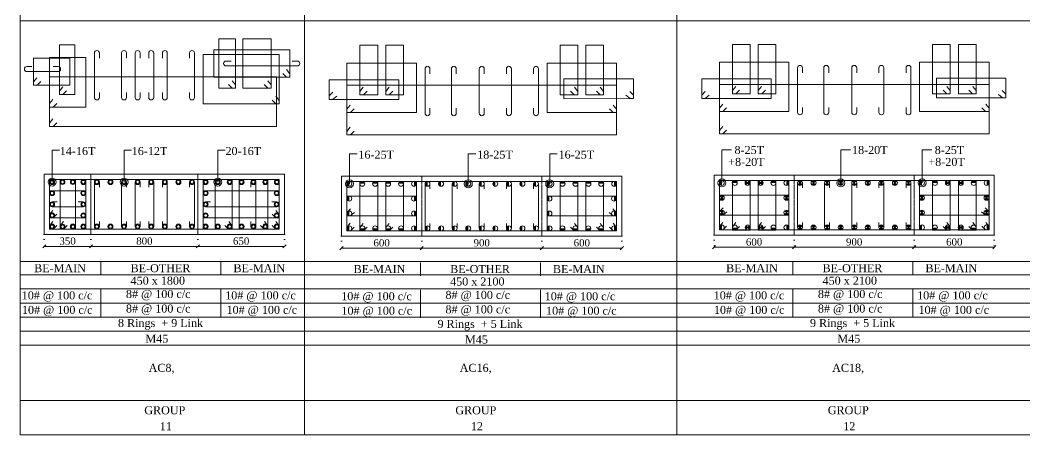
# Model space of a CAD drawing. Header units: millimetres. Extents: x 303 to 27724, y 300 to 68956.
# Drawn here: x 303 to 7832, y 300 to 3405 of the extents above; entities that cross this region are included whole.
import ezdxf

# ---------------------------------------------------------------- set-up
doc = ezdxf.new("R2010")
doc.units = ezdxf.units.MM
doc.linetypes.add('( Hidden )', pattern=[0.375, 0.25, -0.125])
doc.linetypes.add('DOT2', pattern=[0.125, 0, -0.125])
doc.layers.get('Defpoints').update_dxf_attribs({"lineweight": 0})
for name, color, linetype, lineweight in [('S-COL. STEEL DIA', 1, 'Continuous', 9), ('S-DIM FOOTING', 7, 'Continuous', 0), ('S-SECTION', 5, 'Continuous', 0), ('S-SECTION MARK', 7, 'Continuous', 0), ('S-SHEET', 7, 'Continuous', 0), ('S-STEEL', 1, 'Continuous', 9), ('S-STEEL-1', 1, 'Continuous', 0), ('S-STEEL-1 C.S.', 106, 'Continuous', 0), ('S-TEXT', 7, 'Continuous', 0)]:
    doc.layers.add(name, color=color, linetype=linetype, lineweight=lineweight)
doc.styles.add('AR', font='ARIALUNI.TTF', dxfattribs={"width": 0.8})
doc.styles.add('S-ROMANS', font='times.ttf')
doc.styles.add('TEXT', font='times.ttf')
doc.dimstyles.new('100', dxfattribs={"dimtxt": 180, "dimasz": 80, "dimexe": 0.18, "dimexo": 0.0625, "dimgap": 1, "dimtad": 1, "dimdec": 0, "dimzin": 0, "dimdsep": 46, "dimtxsty": 'AR', "dimblk": 'DOT', "dimcen": 0.09, "dimse1": 1, "dimse2": 1, "dimclrd": 50, "dimclrt": 256, "dimadec": 0, "dimazin": 0, "dimtfac": 1, "dimtdec": 0, "dimtix": 1, "dimtofl": 0, "dimtmove": 2, "dimatfit": 0, "dimfxl": 1, "dimtolj": 1, "dimtzin": 0, "dimlwd": -1, "dimarcsym": 0})
doc.dimstyles.new('SETU', dxfattribs={"dimtxt": 230, "dimasz": 0.2, "dimexe": 0.1, "dimexo": 0.1, "dimgap": 0.05, "dimtad": 1, "dimdec": 0, "dimzin": 0, "dimdsep": 46, "dimtxsty": 'TEXT', "dimblk": 'OBLIQUE', "dimcen": 0.09, "dimdle": 0.1, "dimclrd": 4, "dimclre": 256, "dimclrt": 256, "dimadec": 1, "dimazin": 0, "dimtfac": 1, "dimtdec": 0, "dimtix": 1, "dimtofl": 0, "dimtmove": 2, "dimatfit": 0, "dimfxl": 1, "dimtolj": 1, "dimtzin": 0, "dimlwd": -1, "dimlwe": -1, "dimarcsym": 1})

# ---------------------------------------------------------------- blocks, each defined once
blk = doc.blocks.new('_Oblique')
at = {"color": 0, "linetype": 'ByBlock', "lineweight": -2}
blk.add_line((-0.5, -0.5), (0.5, 0.5), dxfattribs=at)
blk = doc.blocks.new('*D869')
at = {"layer": 'Defpoints', "color": 0}
for p in [(-2512.4, 289.7), (-1912.4, 289.7), (-1912.4, 199.8)]:
    blk.add_point(p, dxfattribs=at)
at = {"layer": 'S-DIM FOOTING', "linetype": 'DOT2', "ltscale": 300}
for p, q in [((-2512.4, 289.6), (-2512.4, 199.7)), ((-1912.4, 289.6), (-1912.4, 199.7))]:
    blk.add_line(p, q, dxfattribs=at)
at = {"layer": 'S-DIM FOOTING', "ltscale": 300}
blk.add_line((-2512.5, 199.8), (-1912.3, 199.8), dxfattribs=at)
at = {"layer": 'S-DIM FOOTING', "linetype": 'ByBlock', "xscale": 24, "yscale": 24, "zscale": 24}
for p, rotation in [((-2512.4, 199.8), 180), ((-1912.4, 199.8), 360)]:
    blk.add_blockref('_Oblique', p, dxfattribs=dict(at, rotation=rotation))
at = {"layer": 'S-DIM FOOTING', "insert": (-2212.4, 239.3), "char_height": 54, "attachment_point": 5, "style": 'TEXT'}
blk.add_mtext('\\A1;600', dxfattribs=at)
blk = doc.blocks.new('*D870')
at = {"layer": 'Defpoints', "color": 0}
for p in [(-1912.4, 289.7), (-1012.4, 289.7), (-1012.4, 199.8)]:
    blk.add_point(p, dxfattribs=at)
at = {"layer": 'S-DIM FOOTING', "linetype": 'DOT2', "ltscale": 300}
for p, q in [((-1912.4, 289.6), (-1912.4, 199.7)), ((-1012.4, 289.6), (-1012.4, 199.7))]:
    blk.add_line(p, q, dxfattribs=at)
at = {"layer": 'S-DIM FOOTING', "ltscale": 300}
blk.add_line((-1912.5, 199.8), (-1012.3, 199.8), dxfattribs=at)
at = {"layer": 'S-DIM FOOTING', "linetype": 'ByBlock', "xscale": 24, "yscale": 24, "zscale": 24}
for p, rotation in [((-1912.4, 199.8), 180), ((-1012.4, 199.8), 360)]:
    blk.add_blockref('_Oblique', p, dxfattribs=dict(at, rotation=rotation))
at = {"layer": 'S-DIM FOOTING', "insert": (-1462.4, 239.4), "char_height": 54, "attachment_point": 5, "style": 'TEXT'}
blk.add_mtext('\\A1;900', dxfattribs=at)
blk = doc.blocks.new('*D871')
at = {"layer": 'Defpoints', "color": 0}
for p in [(-1012.4, 289.7), (-412.4, 289.7), (-412.4, 199.8)]:
    blk.add_point(p, dxfattribs=at)
at = {"layer": 'S-DIM FOOTING', "linetype": 'DOT2', "ltscale": 300}
for p, q in [((-1012.4, 289.6), (-1012.4, 199.7)), ((-412.4, 289.6), (-412.4, 199.7))]:
    blk.add_line(p, q, dxfattribs=at)
at = {"layer": 'S-DIM FOOTING', "ltscale": 300}
blk.add_line((-1012.5, 199.8), (-412.3, 199.8), dxfattribs=at)
at = {"layer": 'S-DIM FOOTING', "linetype": 'ByBlock', "xscale": 24, "yscale": 24, "zscale": 24}
for p, rotation in [((-1012.4, 199.8), 180), ((-412.4, 199.8), 360)]:
    blk.add_blockref('_Oblique', p, dxfattribs=dict(at, rotation=rotation))
at = {"layer": 'S-DIM FOOTING', "insert": (-712.4, 239.3), "char_height": 54, "attachment_point": 5, "style": 'TEXT'}
blk.add_mtext('\\A1;600', dxfattribs=at)
blk = doc.blocks.new('*U17')
at = {"layer": 'S-COL. STEEL DIA'}
h = blk.add_hatch(color=256, dxfattribs=at)
h.dxf.hatch_style = 1
h.paths.add_polyline_path([(0, 18.5, 0.414214), (-18.5, 0, 0.414214), (0, -18.5)])
at = {"layer": 'S-COL. STEEL DIA', "lineweight": 5}
blk.add_circle((0, 0), 18.5, dxfattribs=at)
blk = doc.blocks.new('_Dot')
at = {"linetype": 'ByBlock', "lineweight": -2}
blk.add_line((-0.5, 0), (-1, 0), dxfattribs=at)
at = {"linetype": 'ByBlock', "const_width": 0.5}
blk.add_lwpolyline([(-0.25, 0, 1), (0.25, 0, 1)], format="xyb", close=True, dxfattribs=at)
blk = doc.blocks.new('*D880')
at = {"layer": 'Defpoints', "color": 0}
for p in [(1834403.4, 621831.4), (1835003.4, 621831.4), (1835003.4, 621741.6)]:
    blk.add_point(p, dxfattribs=at)
at = {"layer": 'S-DIM FOOTING', "linetype": 'DOT2', "ltscale": 300}
for p, q in [((1834403.4, 621831.3), (1834403.4, 621741.4)), ((1835003.4, 621831.3), (1835003.4, 621741.4))]:
    blk.add_line(p, q, dxfattribs=at)
at = {"layer": 'S-DIM FOOTING', "ltscale": 300}
blk.add_line((1834403.3, 621741.6), (1835003.5, 621741.6), dxfattribs=at)
at = {"layer": 'S-DIM FOOTING', "linetype": 'ByBlock', "xscale": 24, "yscale": 24, "zscale": 24, "rotation": 180}
blk.add_blockref('_Oblique', (1834403.4, 621741.6), dxfattribs=at)
at = {"layer": 'S-DIM FOOTING', "linetype": 'ByBlock', "xscale": 24, "yscale": 24, "zscale": 24}
blk.add_blockref('_Oblique', (1835003.4, 621741.6), dxfattribs=at)
at = {"layer": 'S-DIM FOOTING', "insert": (1834703.4, 621781), "char_height": 54, "attachment_point": 5, "style": 'TEXT'}
blk.add_mtext('\\A1;600', dxfattribs=at)
blk = doc.blocks.new('*D881')
at = {"layer": 'Defpoints', "color": 0}
for p in [(1835003.4, 621831.4), (1835903.4, 621831.4), (1835903.4, 621741.6)]:
    blk.add_point(p, dxfattribs=at)
at = {"layer": 'S-DIM FOOTING', "linetype": 'DOT2', "ltscale": 300}
for p, q in [((1835003.4, 621831.3), (1835003.4, 621741.4)), ((1835903.4, 621831.3), (1835903.4, 621741.4))]:
    blk.add_line(p, q, dxfattribs=at)
at = {"layer": 'S-DIM FOOTING', "ltscale": 300}
blk.add_line((1835003.3, 621741.6), (1835903.5, 621741.6), dxfattribs=at)
at = {"layer": 'S-DIM FOOTING', "linetype": 'ByBlock', "xscale": 24, "yscale": 24, "zscale": 24, "rotation": 180}
blk.add_blockref('_Oblique', (1835003.4, 621741.6), dxfattribs=at)
at = {"layer": 'S-DIM FOOTING', "linetype": 'ByBlock', "xscale": 24, "yscale": 24, "zscale": 24}
blk.add_blockref('_Oblique', (1835903.4, 621741.6), dxfattribs=at)
at = {"layer": 'S-DIM FOOTING', "insert": (1835453.4, 621781.1), "char_height": 54, "attachment_point": 5, "style": 'TEXT'}
blk.add_mtext('\\A1;900', dxfattribs=at)
blk = doc.blocks.new('*D882')
at = {"layer": 'Defpoints', "color": 0}
for p in [(1835903.4, 621831.4), (1836503.4, 621831.4), (1836503.4, 621741.6)]:
    blk.add_point(p, dxfattribs=at)
at = {"layer": 'S-DIM FOOTING', "linetype": 'DOT2', "ltscale": 300}
for p, q in [((1835903.4, 621831.3), (1835903.4, 621741.4)), ((1836503.4, 621831.3), (1836503.4, 621741.4))]:
    blk.add_line(p, q, dxfattribs=at)
at = {"layer": 'S-DIM FOOTING', "ltscale": 300}
blk.add_line((1835903.3, 621741.6), (1836503.5, 621741.6), dxfattribs=at)
at = {"layer": 'S-DIM FOOTING', "linetype": 'ByBlock', "xscale": 24, "yscale": 24, "zscale": 24, "rotation": 180}
blk.add_blockref('_Oblique', (1835903.4, 621741.6), dxfattribs=at)
at = {"layer": 'S-DIM FOOTING', "linetype": 'ByBlock', "xscale": 24, "yscale": 24, "zscale": 24}
blk.add_blockref('_Oblique', (1836503.4, 621741.6), dxfattribs=at)
at = {"layer": 'S-DIM FOOTING', "insert": (1836203.4, 621781), "char_height": 54, "attachment_point": 5, "style": 'TEXT'}
blk.add_mtext('\\A1;600', dxfattribs=at)
blk = doc.blocks.new('*U18')
at = {"layer": 'S-COL. STEEL DIA'}
h = blk.add_hatch(color=256, dxfattribs=at)
h.dxf.hatch_style = 1
h.paths.add_polyline_path([(0, 0), (0, -18.5, 0.198912), (13, -13)])
h.paths.add_polyline_path([(0, 0), (-13, -13, 0.198912), (0, -18.5)])
h.paths.add_polyline_path([(0, 18.5, 0.198912), (-13, 13), (0, 0)])
h.paths.add_polyline_path([(13, 13, 0.198912), (0, 18.5), (0, 0)])
at = {"layer": 'S-COL. STEEL DIA', "lineweight": 5}
for p, q in [((-13, 13), (13, -13)), ((13, 13), (-13, -13))]:
    blk.add_line(p, q, dxfattribs=at)
blk.add_circle((0, 0), 18.5, dxfattribs=at)
blk = doc.blocks.new('*U4')
at = {"layer": 'S-COL. STEEL DIA'}
h = blk.add_hatch(color=256, dxfattribs=at)
h.dxf.hatch_style = 1
h.paths.add_polyline_path([(-18.5, 0, 1), (18.5, 0, 1)])
h.paths.add_polyline_path([(13, 0, -1), (-13, 0, -1)], flags=16)
at = {"layer": 'S-COL. STEEL DIA', "lineweight": 5}
for radius in [18.5, 13]:
    blk.add_circle((0, 0), radius, dxfattribs=at)
blk = doc.blocks.new('*D2433')
at = {"layer": 'Defpoints', "color": 0}
for p in [(484.2, 1800.9), (834.2, 1800.9), (834.2, 1711)]:
    blk.add_point(p, dxfattribs=at)
at = {"layer": 'S-DIM FOOTING', "linetype": 'DOT2', "ltscale": 300}
for p, q in [((484.2, 1800.8), (484.2, 1710.9)), ((834.2, 1800.8), (834.2, 1710.9))]:
    blk.add_line(p, q, dxfattribs=at)
at = {"layer": 'S-DIM FOOTING', "ltscale": 300}
blk.add_line((484.1, 1711), (834.3, 1711), dxfattribs=at)
at = {"layer": 'S-DIM FOOTING', "linetype": 'ByBlock', "xscale": 24, "yscale": 24, "zscale": 24, "rotation": 180}
blk.add_blockref('_Oblique', (484.2, 1711), dxfattribs=at)
at = {"layer": 'S-DIM FOOTING', "linetype": 'ByBlock', "xscale": 24, "yscale": 24, "zscale": 24}
blk.add_blockref('_Oblique', (834.2, 1711), dxfattribs=at)
at = {"layer": 'S-DIM FOOTING', "insert": (659.2, 1750.5), "char_height": 54, "attachment_point": 5, "style": 'TEXT'}
blk.add_mtext('\\A1;350', dxfattribs=at)
blk = doc.blocks.new('*D2434')
at = {"layer": 'Defpoints', "color": 0}
for p in [(834.2, 1800.9), (1634.2, 1800.9), (1634.2, 1711)]:
    blk.add_point(p, dxfattribs=at)
at = {"layer": 'S-DIM FOOTING', "linetype": 'DOT2', "ltscale": 300}
for p, q in [((834.2, 1800.8), (834.2, 1710.9)), ((1634.2, 1800.8), (1634.2, 1710.9))]:
    blk.add_line(p, q, dxfattribs=at)
at = {"layer": 'S-DIM FOOTING', "ltscale": 300}
blk.add_line((834.1, 1711), (1634.3, 1711), dxfattribs=at)
at = {"layer": 'S-DIM FOOTING', "linetype": 'ByBlock', "xscale": 24, "yscale": 24, "zscale": 24, "rotation": 180}
blk.add_blockref('_Oblique', (834.2, 1711), dxfattribs=at)
at = {"layer": 'S-DIM FOOTING', "linetype": 'ByBlock', "xscale": 24, "yscale": 24, "zscale": 24}
blk.add_blockref('_Oblique', (1634.2, 1711), dxfattribs=at)
at = {"layer": 'S-DIM FOOTING', "insert": (1234.2, 1750.5), "char_height": 54, "attachment_point": 5, "style": 'TEXT'}
blk.add_mtext('\\A1;800', dxfattribs=at)
blk = doc.blocks.new('*D2435')
at = {"layer": 'Defpoints', "color": 0}
for p in [(1634.2, 1800.9), (2284.2, 1800.9), (2284.2, 1711)]:
    blk.add_point(p, dxfattribs=at)
at = {"layer": 'S-DIM FOOTING', "linetype": 'DOT2', "ltscale": 300}
for p, q in [((1634.2, 1800.8), (1634.2, 1710.9)), ((2284.2, 1800.8), (2284.2, 1710.9))]:
    blk.add_line(p, q, dxfattribs=at)
at = {"layer": 'S-DIM FOOTING', "ltscale": 300}
blk.add_line((1634.1, 1711), (2284.3, 1711), dxfattribs=at)
at = {"layer": 'S-DIM FOOTING', "linetype": 'ByBlock', "xscale": 24, "yscale": 24, "zscale": 24, "rotation": 180}
blk.add_blockref('_Oblique', (1634.2, 1711), dxfattribs=at)
at = {"layer": 'S-DIM FOOTING', "linetype": 'ByBlock', "xscale": 24, "yscale": 24, "zscale": 24}
blk.add_blockref('_Oblique', (2284.2, 1711), dxfattribs=at)
at = {"layer": 'S-DIM FOOTING', "insert": (1959.2, 1750.5), "char_height": 54, "attachment_point": 5, "style": 'TEXT'}
blk.add_mtext('\\A1;650', dxfattribs=at)
blk = doc.blocks.new('*U6')
at = {"layer": 'S-COL. STEEL DIA', "lineweight": 5}
for radius in [18.5, 13, 13]:
    blk.add_circle((0, 0), radius, dxfattribs=at)
blk = doc.blocks.new('A$C410d432c')
at = {"layer": 'S-SECTION', "elevation": 2.2}
blk.add_lwpolyline([(-412.4, 289.7), (-412.4, 739.7), (-2512.4, 739.7), (-2512.4, 289.7)], close=True, dxfattribs=at)
at = {"layer": 'S-SHEET'}
for p, q in [((-1922.1, 93.1, 1.3), (-1922.1, -6.5, 1.3)), ((-1022.1, 93.1, 1.3), (-1022.1, -6.5, 1.3)), ((-1922.1, -111.7, 1.3), (-1922.1, -323, 1.3)), ((-1022.1, -111.7, 1.3), (-1022.1, -323, 1.3))]:
    blk.add_line(p, q, dxfattribs=at)
at = {"layer": 'S-STEEL', "color": 3, "elevation": 1.9}
for points in [[(-1850, 1505), (-1850, 1542.7, 1), (-1886.9, 1542.7), (-1886.9, 1209.6, 1), (-1850, 1209.6), (-1850, 1246.9)], [(-1653.2, 1505), (-1653.2, 1542.7, 1), (-1690.1, 1542.7), (-1690.1, 1209.6, 1), (-1653.2, 1209.6), (-1653.2, 1246.9)], [(-1443.6, 1505), (-1443.6, 1542.7, 1), (-1480.5, 1542.7), (-1480.5, 1209.6, 1), (-1443.6, 1209.6), (-1443.6, 1246.9)], [(-1277.3, 1505), (-1277.3, 1542.7, -1), (-1240.4, 1542.7), (-1240.4, 1209.6, -1), (-1277.3, 1209.6), (-1277.3, 1246.9)], [(-1074, 1505), (-1074, 1542.7, -1), (-1037.1, 1542.7), (-1037.1, 1209.6, -1), (-1074, 1209.6), (-1074, 1246.9)], [(-1850, 643.5), (-1850, 681.2, 1), (-1886.9, 681.2), (-1886.9, 348.1, 1), (-1850, 348.1), (-1850, 385.4)], [(-1646.8, 643.5), (-1646.8, 681.2, 1), (-1683.7, 681.2), (-1683.7, 348.1, 1), (-1646.8, 348.1), (-1646.8, 385.4)], [(-1443.6, 643.5), (-1443.6, 681.2, 1), (-1480.5, 681.2), (-1480.5, 348.1, 1), (-1443.6, 348.1), (-1443.6, 385.4)], [(-1277.3, 643.5), (-1277.3, 681.2, -1), (-1240.4, 681.2), (-1240.4, 348.1, -1), (-1277.3, 348.1), (-1277.3, 385.4)], [(-1074, 643.5), (-1074, 681.2, -1), (-1037.1, 681.2), (-1037.1, 348.1, -1), (-1074, 348.1), (-1074, 385.4)]]:
    blk.add_lwpolyline(points, format="xyb", dxfattribs=at)
at = {"layer": 'S-STEEL', "color": 1, "elevation": 2.2}
for points in [[(-2418.9, 1076), (-2446.4, 1048.7), (-2472.4, 1048.7), (-2472.4, 1418.7), (-451.6, 1418.7), (-451.6, 1048.7), (-2472.4, 1048.7), (-2472.4, 1073.7), (-2447.2, 1104.6)], [(-2418.9, 357), (-2446.4, 329.7), (-2472.4, 329.7), (-2472.4, 699.7), (-451.6, 699.7), (-451.6, 329.7), (-2472.4, 329.7), (-2472.4, 354.7), (-2447.2, 385.6)]]:
    blk.add_lwpolyline(points, dxfattribs=at)
at = {"layer": 'S-STEEL-1', "color": 41, "elevation": 1.9}
for points in [[(-2321.3, 1375.3), (-2348.9, 1348), (-2374.9, 1348), (-2374.9, 1718.5), (-2242.1, 1718.3), (-2242.1, 1347.7), (-2374.9, 1348), (-2374.9, 1373), (-2349.7, 1403.9)], [(-2127.8, 1375.3), (-2155.3, 1348), (-2181.3, 1348), (-2181.3, 1718.5), (-2048.6, 1718.3), (-2048.6, 1347.7), (-2181.3, 1348), (-2181.3, 1373), (-2156.1, 1403.9)], [(-796.3, 1375.3), (-768.8, 1348), (-742.8, 1348), (-742.8, 1718.5), (-875.5, 1718.3), (-875.5, 1347.7), (-742.8, 1348), (-742.8, 1373), (-767.9, 1403.9)], [(-602.7, 1375.3), (-575.2, 1348), (-549.2, 1348), (-549.2, 1718.5), (-682, 1718.3), (-682, 1347.7), (-549.2, 1348), (-549.2, 1373), (-574.4, 1403.9)], [(-2577.8, 1366.3), (-2605.2, 1338.8), (-2605.2, 1312.7), (-2084.4, 1312.7), (-2084.4, 1460.7), (-2605.2, 1460.8), (-2605.2, 1312.7), (-2580.1, 1312.7), (-2549.3, 1337.9)], [(-352.8, 1372.3), (-325.5, 1344.8), (-325.5, 1318.8), (-846.2, 1318.7), (-846.2, 1466.7), (-325.5, 1466.8), (-325.5, 1318.8), (-350.5, 1318.8), (-381.4, 1344)], [(-2321.3, 356.2), (-2348.9, 328.9), (-2374.9, 328.9), (-2374.9, 699.4), (-2242.1, 699.2), (-2242.1, 328.6), (-2374.9, 328.9), (-2374.9, 353.9), (-2349.7, 384.8)], [(-2127.8, 356.2), (-2155.3, 328.9), (-2181.3, 328.9), (-2181.3, 699.4), (-2048.6, 699.2), (-2048.6, 328.6), (-2181.3, 328.9), (-2181.3, 353.9), (-2156.1, 384.8)], [(-796.3, 356.2), (-768.8, 328.9), (-742.8, 328.9), (-742.8, 699.4), (-875.5, 699.2), (-875.5, 328.6), (-742.8, 328.9), (-742.8, 353.9), (-767.9, 384.8)], [(-602.7, 356.2), (-575.2, 328.9), (-549.2, 328.9), (-549.2, 699.4), (-682, 699.2), (-682, 328.6), (-549.2, 328.9), (-549.2, 353.9), (-574.4, 384.8)], [(-2445.1, 494.3), (-2472.4, 466.8), (-2472.4, 440.8), (-1951.6, 440.7), (-1951.6, 588.7), (-2472.4, 588.8), (-2472.4, 440.8), (-2447.4, 440.8), (-2416.5, 466)], [(-479.8, 494.3), (-452.5, 466.8), (-452.5, 440.8), (-973.2, 440.7), (-973.2, 588.7), (-452.5, 588.8), (-452.5, 440.8), (-477.5, 440.8), (-508.4, 466)]]:
    blk.add_lwpolyline(points, dxfattribs=at)
at = {"layer": 'S-STEEL-1', "color": 6, "elevation": 1.9}
for points in [[(-2418.9, 1242.6), (-2446.4, 1215.3), (-2472.4, 1215.3), (-2472.4, 1585.3), (-1951.6, 1585.3), (-1951.6, 1215.3), (-2472.4, 1215.3), (-2472.4, 1240.3), (-2447.3, 1271.2)], [(-505.2, 1242.6), (-477.6, 1215.3), (-451.6, 1215.3), (-451.6, 1585.3), (-972.4, 1585.3), (-972.4, 1215.3), (-451.6, 1215.3), (-451.6, 1240.3), (-476.8, 1271.2)], [(-2418.9, 357), (-2446.4, 329.7), (-2472.4, 329.7), (-2472.4, 699.7), (-1951.6, 699.7), (-1951.6, 329.7), (-2472.4, 329.7), (-2472.4, 354.7), (-2447.3, 385.6)], [(-505.2, 357), (-477.6, 329.7), (-451.6, 329.7), (-451.6, 699.7), (-972.4, 699.7), (-972.4, 329.7), (-451.6, 329.7), (-451.6, 354.7), (-476.8, 385.6)]]:
    blk.add_lwpolyline(points, dxfattribs=at)
at = {"layer": 'S-STEEL-1 C.S.', "color": 8, "linetype": '( Hidden )'}
for p, q in [((-1912.4, 289.7, 2.2), (-1912.4, 739.7, 2.2)), ((-1012.4, 289.7, 1.9), (-1012.4, 739.7, 1.9))]:
    blk.add_line(p, q, dxfattribs=at).dxf.unprotected_set("ltscale", 0)
at = {"layer": 'S-COL. STEEL DIA', "xscale": -1}
for p, rotation in [((-2454, 681.2, 1.9), 180), ((-2261.1, 681.2, 1.9), 90.19403361430281), ((-2067.5, 681.2, 1.9), 90.19403361430281), ((-1868.5, 681.2, 1.9), 180), ((-1766.9, 681.2, 1.9), 180), ((-1665.3, 681.2, 1.9), 180), ((-1563.6, 681.2, 1.9), 180), ((-1462, 681.2, 1.9), 180), ((-1360.4, 681.2, 1.9), 180), ((-1258.8, 681.2, 1.9), 180), ((-1157.2, 681.2, 1.9), 180), ((-1055.6, 681.2, 1.9), 180), ((-954, 681.2, 1.9), 180), ((-760.4, 681.2, 1.9), 89.80596638569702), ((-566.9, 681.2, 1.9), 89.80596638569702), ((-2356.4, 347.4, 1.9), 270.1940336143028), ((-2162.9, 347.4, 1.9), 270.1940336143028), ((-857.4, 347.4, 1.9), 269.8059663856972), ((-663.8, 347.4, 1.9), 269.8059663856972)]:
    blk.add_blockref('*U17', p, dxfattribs=dict(at, rotation=rotation))
at = {"layer": 'S-COL. STEEL DIA'}
for p, rotation in [((-2357.2, 681.2, 1.9), 270.194033614303), ((-2163.7, 681.2, 1.9), 270.194033614303), ((-1970.1, 681.2, 1.9), 180), ((-856.6, 681.2, 1.9), 269.8059663856972), ((-663, 681.2, 1.9), 269.8059663856972), ((-470.1, 681.2, 1.9), 180), ((-2260.3, 347.4, 1.9), 90.19403361430281), ((-2066.7, 347.4, 1.9), 90.19403361430281), ((-761.2, 347.4, 1.9), 89.80596638569716), ((-567.7, 347.4, 1.9), 89.80596638569716)]:
    blk.add_blockref('*U17', p, dxfattribs=dict(at, rotation=rotation))
for p in [(-2454, 570.2, 1.9), (-954.8, 570.2, 1.9), (-2454, 459.2, 1.9), (-954.8, 459.2, 1.9), (-2454, 348.1, 1.9), (-1868.5, 348.1, 1.9), (-1766.9, 348.1, 1.9), (-1665.3, 348.1, 1.9), (-1563.6, 348.1, 1.9), (-1462, 348.1, 1.9), (-1360.4, 348.1, 1.9), (-1258.8, 348.1, 1.9), (-1157.2, 348.1, 1.9), (-1055.6, 348.1, 1.9), (-954, 348.1, 1.9)]:
    blk.add_blockref('*U17', p, dxfattribs=at)
at = {"layer": 'S-COL. STEEL DIA', "xscale": -1}
for p in [(-1970.1, 570.2, 1.9), (-470.9, 570.2, 1.9), (-1970.1, 459.2, 1.9), (-470.9, 459.2, 1.9), (-1970.1, 348.1, 1.9), (-470.1, 348.1, 1.9)]:
    blk.add_blockref('*U17', p, dxfattribs=at)
at = {"layer": 'S-TEXT', "color": 7, "style": 'TEXT'}
for s, p in [('16-25T', (-2386.7, 870, 1.9)), ('18-25T', (-1496.3, 870, 1.9)), ('16-25T', (-886.7, 870, 1.9))]:
    blk.add_text(s, height=60, dxfattribs=at).set_placement(p)
at = {"layer": 'S-TEXT', "style": 'S-ROMANS'}
for s, p in [('BE-MAIN ', (-2422, 13.3, 1.3)), ('BE-OTHER', (-1699, 13.3, 1.3)), ('BE-MAIN ', (-928.5, 13.3, 1.3)), ('450 x 2100', (-1699.3, -80, 1.3)), ('10# @ 100 c/c', (-2515, -190.2, 1.3)), ('8# @ 100 c/c', (-1734, -180.2, 1.3)), ('10# @ 100 c/c', (-990.5, -190.2, 1.3)), ('10# @ 100 c/c', (-2513.5, -298.8, 1.3)), ('8# @ 100 c/c', (-1734, -288.8, 1.3)), ('10# @ 100 c/c', (-980.5, -298.8, 1.3)), ('9 Rings  + 5 Link', (-1793.8, -397.3, 1.3)), ('M45', (-1587.9, -514.1, 1.3))]:
    blk.add_text(s, height=60, dxfattribs=at).set_placement(p)
at = {"layer": 'S-DIM FOOTING', "ltscale": 300}
for base, p1, p2, picture, middle in [((-1912.4, 199.8, 1.9), (-2512.4, 289.7, 2.2), (-1912.4, 289.7, 2.2), '*D869', (-2212.4, 239.3, 1.9)), ((-1012.4, 199.8, 1.9), (-1912.4, 289.7, 2.2), (-1012.4, 289.7, 1.9), '*D870', (-1462.4, 239.4, 1.9)), ((-412.4, 199.8, 1.5), (-1012.4, 289.7, 1.9), (-412.4, 289.7, 2.2), '*D871', (-712.4, 239.3, 1.5))]:
    dim = blk.add_linear_dim(base=base, p1=p1, p2=p2, angle=180, dimstyle='SETU', override={"dimscale": 1.2, "dimtxt": 45, "dimasz": 20, "dimgap": 10, "dimblk1": 'Oblique', "dimblk2": 'Oblique', "dimsah": 1, "dimclrd": 256, "dimarcsym": 1}, dxfattribs=at)
    dim.commit()
    dim.dimension.update_dxf_attribs({"geometry": picture, "text_midpoint": middle})
at = {"layer": 'S-SECTION MARK'}
for points in [[(-2453.2, 681.2, 2.2), (-2453.2, 905.8, 2.2), (-2396.8, 905.8, 2.2)], [(-1562.9, 681.2, 2.2), (-1562.9, 905.8, 2.2), (-1506.4, 905.8, 2.2)], [(-953.2, 681.2, 2.2), (-953.2, 905.8, 2.2), (-896.8, 905.8, 2.2)]]:
    blk.add_leader(points, dimstyle='100', override={"dimasz": 60, "dimtad": 0, "dimclrd": 256, "dimldrblk": 'DotBlank', "dimfxl": 50, "dimfxlon": 1, "dimarcsym": 1}, dxfattribs=at)
blk = doc.blocks.new('22')
at = {"layer": 'S-SECTION', "elevation": 0.9}
blk.add_lwpolyline([(1836503.4, 621831.4), (1836503.4, 622281.4), (1834403.4, 622281.4), (1834403.4, 621831.4)], close=True, dxfattribs=at)
at = {"layer": 'S-SHEET'}
for p, q in [((1834993.8, 621634.8, 0), (1834993.8, 621535.3, 0)), ((1835893.8, 621634.8, 0), (1835893.8, 621535.3, 0)), ((1834993.8, 621430, 0), (1834993.8, 621218.7, 0)), ((1835893.8, 621430, 0), (1835893.8, 621218.7, 0))]:
    blk.add_line(p, q, dxfattribs=at)
at = {"layer": 'S-STEEL', "color": 3, "elevation": 0.5}
for points in [[(1835065.8, 623046.8), (1835065.8, 623084.5, 1), (1835028.9, 623084.5), (1835028.9, 622751.4, 1), (1835065.8, 622751.4), (1835065.8, 622788.6)], [(1835262.6, 623046.8), (1835262.6, 623084.5, 1), (1835225.7, 623084.5), (1835225.7, 622751.4, 1), (1835262.6, 622751.4), (1835262.6, 622788.6)], [(1835472.3, 623046.8), (1835472.3, 623084.5, 1), (1835435.4, 623084.5), (1835435.4, 622751.4, 1), (1835472.3, 622751.4), (1835472.3, 622788.6)], [(1835638.6, 623046.8), (1835638.6, 623084.5, -1), (1835675.5, 623084.5), (1835675.5, 622751.4, -1), (1835638.6, 622751.4), (1835638.6, 622788.6)], [(1835841.8, 623046.8), (1835841.8, 623084.5, -1), (1835878.7, 623084.5), (1835878.7, 622751.4, -1), (1835841.8, 622751.4), (1835841.8, 622788.6)], [(1835065.8, 622185.3), (1835065.8, 622223, 1), (1835028.9, 622223), (1835028.9, 621889.9, 1), (1835065.8, 621889.9), (1835065.8, 621927.1)], [(1835269, 622185.3), (1835269, 622223, 1), (1835232.1, 622223), (1835232.1, 621889.9, 1), (1835269, 621889.9), (1835269, 621927.1)], [(1835472.3, 622185.3), (1835472.3, 622223, 1), (1835435.4, 622223), (1835435.4, 621889.9, 1), (1835472.3, 621889.9), (1835472.3, 621927.1)], [(1835638.6, 622185.3), (1835638.6, 622223, -1), (1835675.5, 622223), (1835675.5, 621889.9, -1), (1835638.6, 621889.9), (1835638.6, 621927.1)], [(1835841.8, 622185.3), (1835841.8, 622223, -1), (1835878.7, 622223), (1835878.7, 621889.9, -1), (1835841.8, 621889.9), (1835841.8, 621927.1)]]:
    blk.add_lwpolyline(points, format="xyb", dxfattribs=at)
at = {"layer": 'S-STEEL', "color": 1, "elevation": 0.9}
for points in [[(1834497, 622617.7), (1834469.4, 622590.4), (1834443.4, 622590.4), (1834443.4, 622960.4), (1836464.2, 622960.4), (1836464.2, 622590.4), (1834443.4, 622590.4), (1834443.4, 622615.4), (1834468.6, 622646.3)], [(1834497, 621898.7), (1834469.4, 621871.4), (1834443.4, 621871.4), (1834443.4, 622241.4), (1836464.2, 622241.4), (1836464.2, 621871.4), (1834443.4, 621871.4), (1834443.4, 621896.4), (1834468.6, 621927.3)]]:
    blk.add_lwpolyline(points, dxfattribs=at)
at = {"layer": 'S-STEEL-1', "color": 41, "elevation": 0.5}
for points in [[(1834594.5, 622917), (1834567, 622889.7), (1834541, 622889.7), (1834541, 623260.3), (1834673.7, 623260), (1834673.7, 622889.5), (1834541, 622889.7), (1834541, 622914.8), (1834566.2, 622945.6)], [(1834788.1, 622917), (1834760.5, 622889.7), (1834734.5, 622889.7), (1834734.5, 623260.3), (1834867.3, 623260), (1834867.3, 622889.5), (1834734.5, 622889.7), (1834734.5, 622914.8), (1834759.7, 622945.6)], [(1836119.5, 622917), (1836147.1, 622889.7), (1836173.1, 622889.7), (1836173.1, 623260.3), (1836040.3, 623260), (1836040.3, 622889.5), (1836173.1, 622889.7), (1836173.1, 622914.8), (1836147.9, 622945.6)], [(1836313.1, 622917), (1836340.6, 622889.7), (1836366.7, 622889.7), (1836366.6, 623260.3), (1836233.9, 623260), (1836233.9, 622889.5), (1836366.7, 622889.7), (1836366.7, 622914.8), (1836341.5, 622945.6)], [(1834338, 622908), (1834310.7, 622880.5), (1834310.7, 622854.5), (1834831.4, 622854.4), (1834831.4, 623002.4), (1834310.7, 623002.5), (1834310.7, 622854.5), (1834335.7, 622854.5), (1834366.6, 622879.7)], [(1836563.1, 622914), (1836590.4, 622886.5), (1836590.4, 622860.5), (1836069.6, 622860.4), (1836069.6, 623008.4), (1836590.4, 623008.5), (1836590.4, 622860.5), (1836565.4, 622860.5), (1836534.5, 622885.7)], [(1834594.5, 621898), (1834567, 621870.6), (1834541, 621870.6), (1834541, 622241.2), (1834673.7, 622240.9), (1834673.7, 621870.4), (1834541, 621870.6), (1834541, 621895.7), (1834566.2, 621926.5)], [(1834788.1, 621898), (1834760.5, 621870.6), (1834734.5, 621870.6), (1834734.5, 622241.2), (1834867.3, 622240.9), (1834867.3, 621870.4), (1834734.5, 621870.6), (1834734.5, 621895.7), (1834759.7, 621926.5)], [(1836119.5, 621898), (1836147.1, 621870.6), (1836173.1, 621870.6), (1836173.1, 622241.2), (1836040.3, 622240.9), (1836040.3, 621870.4), (1836173.1, 621870.6), (1836173.1, 621895.7), (1836147.9, 621926.5)], [(1836313.1, 621898), (1836340.6, 621870.6), (1836366.7, 621870.6), (1836366.6, 622241.2), (1836233.9, 622240.9), (1836233.9, 621870.4), (1836366.7, 621870.6), (1836366.7, 621895.7), (1836341.5, 621926.5)], [(1834470.8, 622036), (1834443.5, 622008.5), (1834443.5, 621982.5), (1834964.2, 621982.4), (1834964.2, 622130.4), (1834443.5, 622130.5), (1834443.5, 621982.5), (1834468.5, 621982.5), (1834499.3, 622007.7)], [(1836436.1, 622036), (1836463.4, 622008.5), (1836463.4, 621982.5), (1835942.6, 621982.4), (1835942.6, 622130.4), (1836463.4, 622130.5), (1836463.4, 621982.5), (1836438.4, 621982.5), (1836407.5, 622007.7)]]:
    blk.add_lwpolyline(points, dxfattribs=at)
at = {"layer": 'S-STEEL-1', "color": 6, "elevation": 0.5}
for points in [[(1834497, 622784.3), (1834469.4, 622757), (1834443.4, 622757), (1834443.4, 623127), (1834964.2, 623127), (1834964.2, 622757), (1834443.4, 622757), (1834443.4, 622782), (1834468.6, 622812.9)], [(1836410.7, 622784.3), (1836438.2, 622757), (1836464.2, 622757), (1836464.2, 623127), (1835943.4, 623127), (1835943.4, 622757), (1836464.2, 622757), (1836464.2, 622782), (1836439, 622812.9)], [(1834497, 621898.7), (1834469.4, 621871.4), (1834443.4, 621871.4), (1834443.4, 622241.4), (1834964.2, 622241.4), (1834964.2, 621871.4), (1834443.4, 621871.4), (1834443.4, 621896.4), (1834468.6, 621927.3)], [(1836410.7, 621898.7), (1836438.2, 621871.4), (1836464.2, 621871.4), (1836464.2, 622241.4), (1835943.4, 622241.4), (1835943.4, 621871.4), (1836464.2, 621871.4), (1836464.2, 621896.4), (1836439, 621927.3)]]:
    blk.add_lwpolyline(points, dxfattribs=at)
at = {"layer": 'S-STEEL-1 C.S.', "color": 8, "linetype": '( Hidden )'}
for p, q in [((1835003.4, 621831.4, 0.9), (1835003.4, 622281.4, 0.9)), ((1835903.4, 621831.4, 0.5), (1835903.4, 622281.4, 0.5))]:
    blk.add_line(p, q, dxfattribs=at).dxf.unprotected_set("ltscale", 0)
at = {"layer": 'S-COL. STEEL DIA', "xscale": -1}
for name, p, rotation in [('*U17', (1834461.9, 622223, 0.5), 180), ('*U18', (1834654.8, 622223, 0.5), 90.19403361430282), ('*U17', (1834848.3, 622223, 0.5), 90.19403361430282), ('*U18', (1835047.4, 622223, 0.5), 180), ('*U18', (1835149, 622223, 0.5), 180), ('*U18', (1835250.6, 622223, 0.5), 180), ('*U18', (1835352.2, 622223, 0.5), 180), ('*U18', (1835453.8, 622223, 0.5), 180), ('*U18', (1835555.4, 622223, 0.5), 180), ('*U18', (1835657, 622223, 0.5), 180), ('*U18', (1835758.6, 622223, 0.5), 180), ('*U18', (1835860.3, 622223, 0.5), 180), ('*U17', (1835961.9, 622223, 0.5), 180), ('*U18', (1836155.4, 622223, 0.5), 89.80596638569703), ('*U17', (1836349, 622223, 0.5), 89.80596638569703), ('*U17', (1834559.4, 621889.1, 0.5), 270.1940336143028), ('*U18', (1834753, 621889.1, 0.5), 270.1940336143028), ('*U17', (1836058.5, 621889.1, 0.5), 269.8059663856972), ('*U18', (1836252, 621889.1, 0.5), 269.8059663856972)]:
    blk.add_blockref(name, p, dxfattribs=dict(at, rotation=rotation))
at = {"layer": 'S-COL. STEEL DIA'}
for name, p, rotation in [('*U17', (1834558.6, 622223, 0.5), 270.194033614303), ('*U18', (1834752.2, 622223, 0.5), 270.194033614303), ('*U17', (1834945.8, 622223, 0.5), 180), ('*U17', (1836059.3, 622223, 0.5), 269.8059663856972), ('*U18', (1836252.8, 622223, 0.5), 269.8059663856972), ('*U17', (1836445.8, 622223, 0.5), 180), ('*U18', (1834655.6, 621889.1, 0.5), 90.19403361430281), ('*U17', (1834849.1, 621889.1, 0.5), 90.19403361430281), ('*U18', (1836154.6, 621889.1, 0.5), 89.80596638569716), ('*U17', (1836348.2, 621889.1, 0.5), 89.80596638569716)]:
    blk.add_blockref(name, p, dxfattribs=dict(at, rotation=rotation))
for name, p in [('*U18', (1834461.9, 622111.9, 0.5)), ('*U18', (1835961.1, 622111.9, 0.5)), ('*U18', (1834461.9, 622000.9, 0.5)), ('*U18', (1835961.1, 622000.9, 0.5)), ('*U17', (1834461.9, 621889.9, 0.5)), ('*U18', (1835047.4, 621889.9, 0.5)), ('*U18', (1835149, 621889.9, 0.5)), ('*U18', (1835250.6, 621889.9, 0.5)), ('*U18', (1835352.2, 621889.9, 0.5)), ('*U18', (1835453.8, 621889.9, 0.5)), ('*U18', (1835555.4, 621889.9, 0.5)), ('*U18', (1835657, 621889.9, 0.5)), ('*U18', (1835758.6, 621889.9, 0.5)), ('*U18', (1835860.3, 621889.9, 0.5)), ('*U17', (1835961.9, 621889.9, 0.5))]:
    blk.add_blockref(name, p, dxfattribs=at)
at = {"layer": 'S-COL. STEEL DIA', "xscale": -1}
for name, p in [('*U18', (1834945.8, 622111.9, 0.5)), ('*U18', (1836445, 622111.9, 0.5)), ('*U18', (1834945.8, 622000.9, 0.5)), ('*U18', (1836445, 622000.9, 0.5)), ('*U17', (1834945.8, 621889.9, 0.5)), ('*U17', (1836445.8, 621889.9, 0.5))]:
    blk.add_blockref(name, p, dxfattribs=at)
at = {"layer": 'S-TEXT', "color": 7, "style": 'TEXT'}
for s, p in [('8-25T', (1834556.9, 622439.9, 0.5)), ('18-20T', (1835437.4, 622439.9, 0.5)), ('8-25T', (1836056.9, 622439.9, 0.5)), ('+8-20T', (1834509.7, 622350.6, 0.5)), ('+8-20T', (1836009.7, 622350.6, 0.5))]:
    blk.add_text(s, height=60, dxfattribs=at).set_placement(p)
at = {"layer": 'S-TEXT', "style": 'S-ROMANS'}
for s, p in [('BE-MAIN ', (1834493.8, 621555, 0)), ('BE-OTHER', (1835216.8, 621555, 0)), ('BE-MAIN ', (1835987.3, 621555, 0)), ('450 x 2100', (1835216.6, 621461.8, 0)), ('10# @ 100 c/c', (1834400.8, 621351.5, 0)), ('8# @ 100 c/c', (1835181.8, 621361.5, 0)), ('10# @ 100 c/c', (1835925.3, 621351.5, 0)), ('10# @ 100 c/c', (1834402.3, 621242.9, 0)), ('8# @ 100 c/c', (1835181.8, 621252.9, 0)), ('10# @ 100 c/c', (1835935.3, 621242.9, 0)), ('9 Rings  + 5 Link', (1835122.1, 621144.4, 0)), ('M45', (1835328, 621027.7, 0))]:
    blk.add_text(s, height=60, dxfattribs=at).set_placement(p)
at = {"layer": 'S-DIM FOOTING', "ltscale": 300}
for base, p1, p2, picture, middle in [((1835003.4, 621741.6, 0.5), (1834403.4, 621831.4, 0.9), (1835003.4, 621831.4, 0.9), '*D880', (1834703.4, 621781, 0.5)), ((1835903.4, 621741.6, 0.5), (1835003.4, 621831.4, 0.9), (1835903.4, 621831.4, 0.5), '*D881', (1835453.4, 621781.1, 0.5)), ((1836503.4, 621741.6, 0.2), (1835903.4, 621831.4, 0.5), (1836503.4, 621831.4, 0.9), '*D882', (1836203.4, 621781, 0.2))]:
    dim = blk.add_linear_dim(base=base, p1=p1, p2=p2, angle=180, dimstyle='SETU', override={"dimscale": 1.2, "dimtxt": 45, "dimasz": 20, "dimgap": 10, "dimblk1": 'Oblique', "dimblk2": 'Oblique', "dimsah": 1, "dimclrd": 256, "dimarcsym": 1}, dxfattribs=at)
    dim.commit()
    dim.dimension.update_dxf_attribs({"geometry": picture, "text_midpoint": middle})
at = {"layer": 'S-SECTION MARK'}
for points in [[(1834462.7, 622223, 0.9), (1834462.7, 622471, 0.9), (1834534.5, 622471, 0.9)], [(1835353, 622223, 0.9), (1835353, 622471, 0.9), (1835424.8, 622471, 0.9)], [(1835962.7, 622223, 0.9), (1835962.7, 622471, 0.9), (1836034.5, 622471, 0.9)]]:
    blk.add_leader(points, dimstyle='100', override={"dimasz": 60, "dimtad": 0, "dimclrd": 256, "dimldrblk": 'DotBlank', "dimfxl": 50, "dimfxlon": 1, "dimarcsym": 1}, dxfattribs=at)

msp = doc.modelspace()

# ---------------------------------------------------------------- linework, layer by layer
at = {"layer": 'S-SECTION', "elevation": 8}
msp.add_lwpolyline([(2284.2, 1800.9), (2284.2, 2250.9), (484.2, 2250.9), (484.2, 1800.9)], close=True, dxfattribs=at)
at = {"layer": 'S-SHEET'}
for p, q in [((303, 68956, -1.6), (303, 299.8, -1.1)), ((2433.6, 68956, -1.7), (2433.6, 299.8, -1.2)), ((5224.3, 68956, -1.8), (5224.3, 299.8, -1.3)), ((303, 1597.6, 7.6), (27724.1, 1597.6, 7.6)), ((908.1, 1597.6, 7.6), (908.1, 1498.1, 7.6)), ((1808.1, 1597.6, 7.6), (1808.1, 1498.1, 7.6)), ((303, 1498.1, -0.2), (27724.1, 1498.1, -0.2)), ((303, 1392.8, -0.2), (27724.1, 1392.8, -0.2)), ((303, 1392.8, -0.2), (27724.1, 1392.8, -0.2)), ((908.1, 1392.8, 7.6), (908.1, 1181.5, 7.6)), ((1808.1, 1392.8, 7.6), (1808.1, 1181.5, 7.6)), ((303, 1287.1, -0.2), (27724.1, 1287.1, -0.2)), ((303, 1181.5, -0.2), (27724.1, 1181.5, -0.2)), ((303, 1076, -0.2), (27724.1, 1076, -0.2))]:
    msp.add_line(p, q, dxfattribs=at)
at = {"layer": 'S-SHEET', "color": 0}
for p, q in [((303, 3398.6, -0.2), (27724.1, 3398.6, -0.2)), ((303, 970.5, -0.2), (27724.1, 970.5, -0.2)), ((303, 299.8, -0.2), (27724.1, 299.8, 6))]:
    msp.add_line(p, q, dxfattribs=at)
at = {"layer": 'S-SHEET', "color": 0, "ltscale": 25}
msp.add_line((303, 557.5, -0.2), (27724.1, 557.5, -0.2), dxfattribs=at)
at = {"layer": 'S-STEEL', "color": 3}
for points, elevation in [([(896.8, 3121.2), (896.8, 3158.9, 1), (859.9, 3158.9), (859.9, 2825.8, 1), (896.8, 2825.8), (896.8, 2863.1)], 8), ([(1100.4, 3121.2), (1100.4, 3158.9, 1), (1063.5, 3158.9), (1063.5, 2825.8, 1), (1100.4, 2825.8), (1100.4, 2863.1)], 8), ([(1202.2, 3121.2), (1202.2, 3158.9, 1), (1165.3, 3158.9), (1165.3, 2825.8, 1), (1202.2, 2825.8), (1202.2, 2863.1)], 8), ([(1267, 3121.2), (1267, 3158.9, -1), (1303.9, 3158.9), (1303.9, 2825.8, -1), (1267, 2825.8), (1267, 2863.1)], 8), ([(1368.8, 3121.2), (1368.8, 3158.9, -1), (1405.7, 3158.9), (1405.7, 2825.8, -1), (1368.8, 2825.8), (1368.8, 2863.1)], 8), ([(1572.4, 3121.2), (1572.4, 3158.9, -1), (1609.3, 3158.9), (1609.3, 2825.8, -1), (1572.4, 2825.8), (1572.4, 2863.1)], 8), ([(2342, 3098.3), (2379.8, 3098.3, -1), (2379.8, 3061.4), (1846.7, 3061.4, -1), (1846.7, 3098.3), (1883.9, 3098.3)], 8), ([(391.9, 3056.8), (354.2, 3056.8, 1), (354.2, 3019.9), (588.1, 3019.9, 1), (588.1, 3056.8), (550.8, 3056.8)], 8), ([(896.8, 2154.7), (896.8, 2192.4, 1), (859.9, 2192.4), (859.9, 1859.3, 1), (896.8, 1859.3), (896.8, 1896.6)], 8), ([(1100.4, 2154.7), (1100.4, 2192.4, 1), (1063.5, 2192.4), (1063.5, 1859.3, 1), (1100.4, 1859.3), (1100.4, 1896.6)], 8), ([(1202.2, 2154.7), (1202.2, 2192.4, 1), (1165.3, 2192.4), (1165.3, 1859.3, 1), (1202.2, 1859.3), (1202.2, 1896.6)], 8), ([(1267, 2154.7), (1267, 2192.4, -1), (1303.9, 2192.4), (1303.9, 1859.3, -1), (1267, 1859.3), (1267, 1896.6)], 8), ([(1368.8, 2154.7), (1368.8, 2192.4, -1), (1405.7, 2192.4), (1405.7, 1859.3, -1), (1368.8, 1859.3), (1368.8, 1896.6)], 8), ([(1572.4, 2154.7), (1572.4, 2192.4, -1), (1609.3, 2192.4), (1609.3, 1859.3, -1), (1572.4, 1859.3), (1572.4, 1896.6)], 8), ([(2032.8, 2154.7), (2032.8, 2192.4, -1), (2069.7, 2192.4), (2069.7, 1859.3, -1), (2032.8, 1859.3), (2032.8, 1896.6)], 7.7), ([(580.4, 2044.3), (542.7, 2044.3, 1), (542.7, 2007.4), (776.6, 2007.4, 1), (776.6, 2044.3), (739.3, 2044.3)], 8), ([(2188, 2044.3), (2225.8, 2044.3, -1), (2225.8, 2007.4), (1692.7, 2007.4, -1), (1692.7, 2044.3), (1729.9, 2044.3)], 8)]:
    msp.add_lwpolyline(points, format="xyb", dxfattribs=dict(at, elevation=elevation))
at = {"layer": 'S-STEEL', "color": 1, "elevation": 8}
for points in [[(577.8, 2636.7), (550.2, 2609.4), (524.2, 2609.4), (524.2, 2979.4), (2225, 2979.4), (2225, 2609.4), (524.2, 2609.4), (524.2, 2634.4), (549.4, 2665.3)], [(577.8, 1868.2), (550.2, 1840.9), (524.2, 1840.9), (524.2, 2210.9), (2245, 2210.9), (2245, 1840.9), (524.2, 1840.9), (524.2, 1865.9), (549.4, 1896.8)]]:
    msp.add_lwpolyline(points, dxfattribs=at)
at = {"layer": 'S-STEEL-1', "color": 41}
for points, elevation in [([(1864.7, 2922.2), (1892.2, 2894.9), (1918.2, 2894.9), (1918.2, 3265.4), (1792.3, 3265.4), (1792.3, 2894.9), (1918.2, 2894.9), (1918.2, 2919.9), (1893, 2950.8)], 8.2), ([(2131.6, 2922.2), (2159.1, 2894.9), (2185.2, 2894.9), (2185.1, 3265.4), (1970.7, 3265.4), (1970.7, 2894.9), (2185.2, 2894.9), (2185.2, 2919.9), (2160, 2950.8)], 8), ([(651.7, 2875.7), (624.2, 2848.4), (598.2, 2848.4), (598.2, 3218.9), (712.5, 3218.9), (712.5, 2848.4), (598.2, 2848.4), (598.2, 2873.4), (623.4, 2904.3)], 8), ([(2270.7, 3005.5), (2298.2, 2978.2), (2324.2, 2978.2), (2324.2, 3181.6), (1754.2, 3181.6), (1754.2, 2978.2), (2324.2, 2978.2), (2324.2, 3003.2), (2299, 3034.1)], 8), ([(457.8, 2944.5), (430.2, 2917.2), (404.2, 2917.2), (404.2, 3120.6), (675, 3120.6), (675, 2917.2), (404.2, 2917.2), (404.2, 2942.2), (429.4, 2973.1)], 8), ([(656.2, 1867.7), (628.7, 1840.4), (602.7, 1840.4), (602.7, 2210.9), (717, 2210.9), (717, 1840.4), (602.7, 1840.4), (602.7, 1865.4), (627.9, 1896.3)], 8), ([(1838.2, 1868.2), (1865.7, 1840.9), (1891.7, 1840.9), (1891.7, 2211.4), (1765.8, 2211.4), (1765.8, 1840.9), (1891.7, 1840.9), (1891.7, 1865.9), (1866.5, 1896.8)], 8.2), ([(2105.1, 1868.2), (2132.6, 1840.9), (2158.7, 1840.9), (2158.6, 2211.4), (1944.2, 2211.4), (1944.2, 1840.9), (2158.7, 1840.9), (2158.7, 1865.9), (2133.5, 1896.8)], 8), ([(577.8, 1951.5), (550.2, 1924.2), (524.2, 1924.2), (524.2, 2127.6), (795, 2127.6), (795, 1924.2), (524.2, 1924.2), (524.2, 1949.2), (549.4, 1980.1)], 8), ([(2190.7, 1951.5), (2218.2, 1924.2), (2244.2, 1924.2), (2244.2, 2127.6), (1674.2, 2127.6), (1674.2, 1924.2), (2244.2, 1924.2), (2244.2, 1949.2), (2219, 1980.1)], 8)]:
    msp.add_lwpolyline(points, dxfattribs=dict(at, elevation=elevation))
at = {"layer": 'S-STEEL-1', "color": 6, "elevation": 8}
for points in [[(577.8, 2781.7), (550.2, 2754.4), (524.2, 2754.4), (524.2, 3124.4), (795, 3124.4), (795, 2754.4), (524.2, 2754.4), (524.2, 2779.4), (549.4, 2810.3)], [(2191.5, 2805.7), (2219, 2778.4), (2245, 2778.4), (2245, 3148.4), (1674.2, 3148.4), (1674.2, 2778.4), (2245, 2778.4), (2245, 2803.4), (2219.8, 2834.3)], [(577.8, 1868.2), (550.2, 1840.9), (524.2, 1840.9), (524.2, 2210.9), (795, 2210.9), (795, 1840.9), (524.2, 1840.9), (524.2, 1865.9), (549.4, 1896.8)], [(2191.5, 1868.2), (2219, 1840.9), (2245, 1840.9), (2245, 2210.9), (1674.2, 2210.9), (1674.2, 1840.9), (2245, 1840.9), (2245, 1865.9), (2219.8, 1896.8)]]:
    msp.add_lwpolyline(points, dxfattribs=at)
at = {"layer": 'S-STEEL-1 C.S.', "color": 8, "linetype": '( Hidden )'}
for p, q in [((834.2, 1800.9, 8), (834.2, 2250.9, 8)), ((1634.2, 1800.9, 8), (1634.2, 2250.9, 8))]:
    msp.add_line(p, q, dxfattribs=at)

# ---------------------------------------------------------------- block references
at = {"layer": 'S-COL. STEEL DIA', "color": 2}
for name, p in [('A$C410d432c', (5224.3, 1498.1, -1.3)), ('22', (-1828900.8, -620037.2, 7.6))]:
    msp.add_blockref(name, p, dxfattribs=at)
at = {"layer": 'S-COL. STEEL DIA', "xscale": -1}
for name, p, rotation in [('*U4', (542.7, 2192.4, 8), 180), ('*U4', (698.1, 2193, 8), 90.19403361430278), ('*U6', (878.3, 2192.4, 8), 180), ('*U6', (980.1, 2192.4, 8), 180), ('*U6', (1081.9, 2192.4, 8), 180), ('*U6', (1183.7, 2192.4, 8), 180), ('*U4', (1692.7, 2192.4, 8), 180), ('*U4', (1784.3, 2192.4, 7.9), 180), ('*U4', (1873.3, 2192.4, 7.8), 180), ('*U4', (1962.2, 2192.4, 7.8), 180), ('*U4', (2051.2, 2192.4, 7.7), 180), ('*U4', (2140.2, 2192.4, 7.6), 180), ('*U4', (621.2, 1858.8, 8), 270.1940336143028)]:
    msp.add_blockref(name, p, dxfattribs=dict(at, rotation=rotation))
at = {"layer": 'S-COL. STEEL DIA'}
for name, p, rotation in [('*U4', (620.4, 2192.7, 8), 270.1940336143028), ('*U4', (776.6, 2192.4, 8), 180), ('*U6', (1285.5, 2192.4, 8), 180), ('*U6', (1387.3, 2192.4, 8), 180), ('*U6', (1489.1, 2192.4, 8), 180), ('*U6', (1590.9, 2192.4, 8), 180), ('*U4', (2226.6, 2192.4, 7.5), 180), ('*U4', (698.9, 1859.1, 8), 90.19403361430282)]:
    msp.add_blockref(name, p, dxfattribs=dict(at, rotation=rotation))
for name, p in [('*U4', (542.7, 2109.2, 8)), ('*U4', (1693.5, 2109.2, 8)), ('*U4', (542.7, 2025.9, 8)), ('*U4', (1693.5, 2025.9, 8)), ('*U4', (542.7, 1942.6, 8)), ('*U4', (1693.5, 1942.6, 8)), ('*U4', (542.7, 1859.3, 8)), ('*U6', (878.3, 1859.3, 8)), ('*U6', (980.1, 1859.3, 8)), ('*U6', (1081.9, 1859.3, 8)), ('*U6', (1183.7, 1859.3, 8)), ('*U4', (1692.7, 1859.3, 8)), ('*U4', (1784.3, 1859.3, 7.9)), ('*U4', (1873.3, 1859.3, 7.8)), ('*U4', (1962.2, 1859.3, 7.8)), ('*U4', (2051.2, 1859.3, 7.7)), ('*U4', (2140.2, 1859.3, 7.6))]:
    msp.add_blockref(name, p, dxfattribs=at)
at = {"layer": 'S-COL. STEEL DIA', "xscale": -1}
for name, p in [('*U4', (776.6, 2109.2, 8)), ('*U4', (2225.8, 2109.2, 8)), ('*U4', (776.6, 2025.9, 8)), ('*U4', (2225.8, 2025.9, 8)), ('*U4', (776.6, 1942.6, 8)), ('*U4', (2225.8, 1942.6, 8)), ('*U4', (776.6, 1859.3, 8)), ('*U6', (1285.5, 1859.3, 8)), ('*U6', (1387.3, 1859.3, 8)), ('*U6', (1489.1, 1859.3, 8)), ('*U6', (1590.9, 1859.3, 8)), ('*U4', (2226.6, 1859.3, 7.5))]:
    msp.add_blockref(name, p, dxfattribs=at)

# ---------------------------------------------------------------- texts
at = {"layer": 'S-TEXT', "color": 7}
for s, style, p in [('14-16T', 'TEXT', (600.3, 2394.8, 8)), ('16-12T', 'TEXT', (1139.5, 2394.8, 8)), ('20-16T', 'TEXT', (1841.9, 2394.8, 7.9)), ('GROUP', 'S-ROMANS', (1233.6, 454.3, -1)), ('GROUP', 'S-ROMANS', (3564.3, 454.3, -1.1)), ('GROUP', 'S-ROMANS', (6355, 454.3, -1.3)), ('11', 'S-ROMANS', (1349.6, 334.9, -1)), ('12', 'S-ROMANS', (3680.3, 334.9, -1.1)), ('12', 'S-ROMANS', (6471, 334.9, -1.3))]:
    msp.add_text(s, height=60, dxfattribs=dict(at, style=style)).set_placement(p)
at = {"layer": 'S-TEXT', "style": 'S-ROMANS'}
for s, p in [('BE-MAIN ', (408.2, 1517.8, 7.6)), ('BE-OTHER', (1131.2, 1517.8, 7.6)), ('BE-MAIN ', (1901.7, 1517.8, 7.6)), ('450 x 1800', (1130.9, 1424.6, 7.6)), ('10# @ 100 c/c', (315.2, 1314.3, 7.6)), ('8# @ 100 c/c', (1096.2, 1324.3, 7.6)), ('10# @ 100 c/c', (1839.7, 1314.3, 7.6)), ('10# @ 100 c/c', (316.7, 1205.7, 7.6)), ('8# @ 100 c/c', (1096.2, 1215.7, 7.6)), ('10# @ 100 c/c', (1849.7, 1205.7, 7.6)), ('8 Rings  + 9 Link', (1036.4, 1107.2, 7.6)), ('M45', (1242.3, 990.5, 7.6))]:
    msp.add_text(s, height=60, dxfattribs=at).set_placement(p)
at = {"layer": 'S-TEXT', "color": 7, "ltscale": 25, "style": 'S-ROMANS'}
for s, p in [('AC8,', (1266.4, 771.8, -1)), ('AC16,', (3597.1, 771.8, -1.1)), ('AC18,', (6387.8, 771.8, -1.3))]:
    msp.add_text(s, height=60, dxfattribs=at).set_placement(p)

# ---------------------------------------------------------------- dimensions: what is measured, and where the dimension line sits
at = {"layer": 'S-DIM FOOTING', "ltscale": 300}
for base, p1, p2, picture, middle in [((834.2, 1711, 7.6), (484.2, 1800.9, 8), (834.2, 1800.9, 8), '*D2433', (659.2, 1750.5, 7.6)), ((1634.2, 1711, 7.6), (834.2, 1800.9, 8), (1634.2, 1800.9, 8), '*D2434', (1234.2, 1750.5, 7.6)), ((2284.2, 1711, 7.6), (1634.2, 1800.9, 8), (2284.2, 1800.9, 8), '*D2435', (1959.2, 1750.5, 7.6))]:
    dim = msp.add_linear_dim(base=base, p1=p1, p2=p2, angle=180, dimstyle='SETU', override={"dimscale": 1.2, "dimtxt": 45, "dimasz": 20, "dimgap": 10, "dimblk1": 'Oblique', "dimblk2": 'Oblique', "dimsah": 1, "dimclrd": 256, "dimarcsym": 1}, dxfattribs=at)
    dim.commit()
    dim.dimension.update_dxf_attribs({"geometry": picture, "text_midpoint": middle})

# ---------------------------------------------------------------- leaders
at = {"layer": 'S-SECTION MARK'}
for points in [[(542.7, 2192.4, 8), (542.7, 2430.7, 8), (599.1, 2430.7, 8)], [(1081.9, 2192.4, 8), (1081.9, 2430.7, 8), (1138.3, 2430.7, 8)], [(1784.3, 2192.4, 7.9), (1784.3, 2430.7, 7.9), (1840.7, 2430.7, 7.9)]]:
    msp.add_leader(points, dimstyle='100', override={"dimasz": 60, "dimtad": 0, "dimclrd": 256, "dimldrblk": 'DotBlank', "dimfxl": 50, "dimfxlon": 1, "dimarcsym": 1}, dxfattribs=at)

doc.saveas('drawing.dxf')
